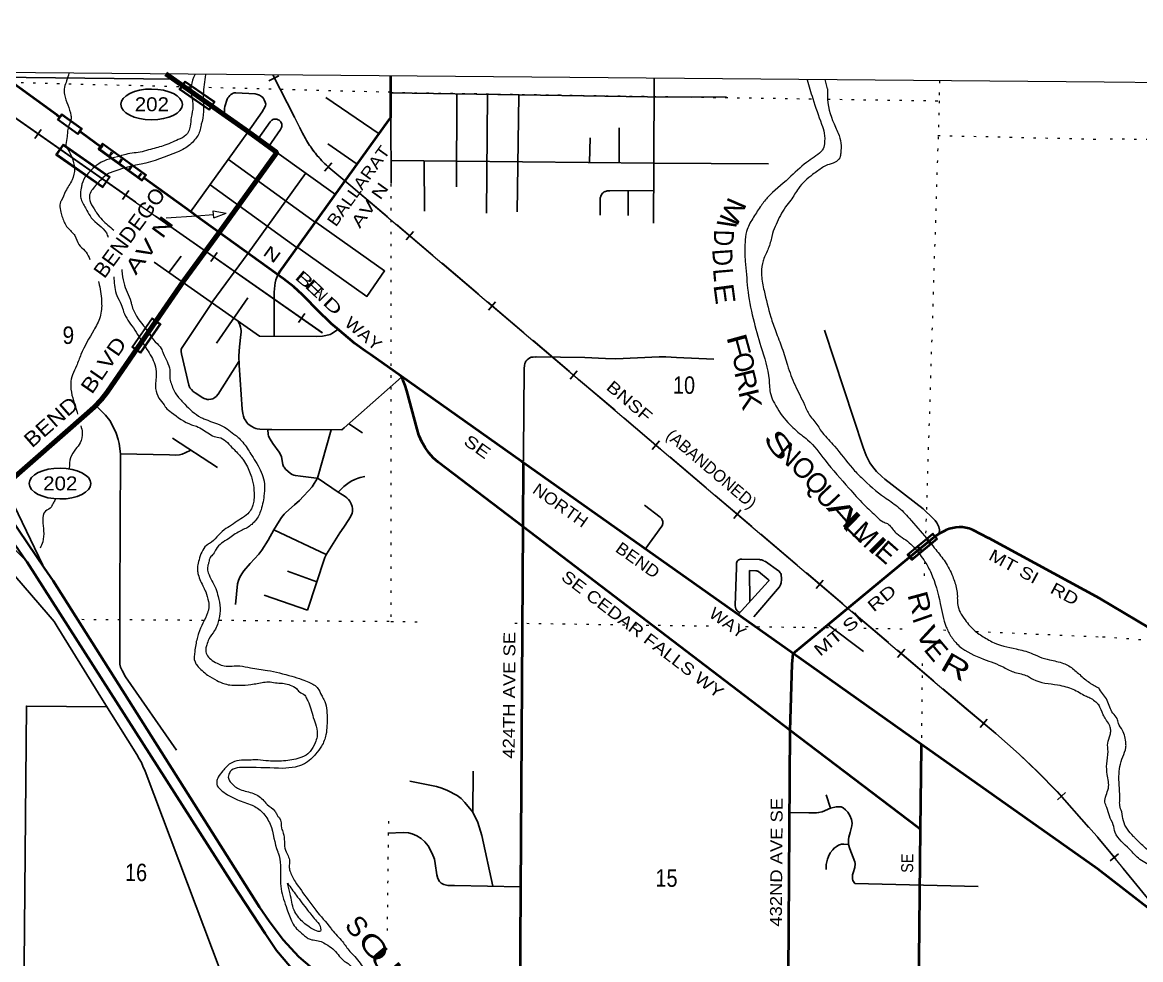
# Model space of a CAD drawing. Header units: feet. Extents: x -252966 to 4, y -183309 to 1368.
# Drawn here: x -197330 to -186104, y -8043 to 1368 of the extents above; entities that cross this region are included whole.
import ezdxf
from ezdxf.enums import TextEntityAlignment as Align

# ---------------------------------------------------------------- set-up
doc = ezdxf.new("R2010")
doc.units = ezdxf.units.FT
doc.header["$LTSCALE"] = 80
doc.linetypes.add('DOTTED', pattern=[1.5, 0.3, -1.2])
doc.linetypes.add('LONG_DASHED', pattern=[7.5, 6, -1.5])
for name, color, linetype, lineweight in [('17', 7, 'Continuous', 25), ('18', 7, 'Continuous', 35), ('19', 7, 'Continuous', 25), ('23', 7, 'Continuous', 70), ('26', 7, 'Continuous', 40), ('27', 7, 'Continuous', 13), ('29', 7, 'Continuous', 25), ('34', 7, 'Continuous', 13), ('39', 7, 'Continuous', 13), ('4', 7, 'Continuous', 13), ('41', 7, 'Continuous', 13), ('59', 7, 'Continuous', 13), ('61', 7, 'Continuous', 13), ('63', 7, 'Continuous', 25), ('7', 7, 'DOTTED', 13)]:
    doc.layers.add(name, color=color, linetype=linetype, lineweight=lineweight)

msp = doc.modelspace()

# ---------------------------------------------------------------- linework, layer by layer
at = {"layer": '17', "lineweight": 13}
for p, q in [((-195415.26, -525.74), (-195283.27, -547.79)), ((-195408.61, -594.69), (-195415.26, -525.74)), ((-195408.61, -594.69), (-195283.27, -547.79))]:
    msp.add_line(p, q, dxfattribs=at)
msp.add_lwpolyline([(-195413.13, -565.29), (-195581.76, -576.43), (-195888.1, -596.67)], dxfattribs=at)
at = {"layer": '17'}
for centre in [(-196033.2, 544.02), (-196952.66, -3262.67)]:
    msp.add_ellipse(centre, major_axis=(-309.24, 1), ratio=0.500121, dxfattribs=at)
at = {"layer": '18'}
for points in [[(-197110.7, -4109.77), (-197534.94, -3478.51), (-197676.91, -3289.31), (-198030.59, -2889.36), (-198273.41, -2641.06), (-198383.52, -2542.97)], [(-197295.23, -4034.37), (-197630.83, -3552.64), (-197783.38, -3358.21), (-198144.01, -2990.59), (-198518.22, -2683.87)], [(-189464.26, -8959.56), (-192099.81, -8897.34), (-192211.91, -8893.28), (-192613.06, -8865.25), (-192738.2, -8853.53), (-192820.61, -8847.27), (-193259.91, -8786.28), (-193555.48, -8715.7), (-193774.98, -8655.78), (-193978.7, -8581.84), (-194163.37, -8490.62), (-194337.48, -8380.59), (-194499.15, -8252.97), (-194646.59, -8109.15), (-194778.19, -7950.71), (-194892.5, -7779.38), (-195218.11, -7284.47), (-197283.04, -4051.88), (-197295.23, -4034.37)], [(-189427.58, -8849.42), (-192122.97, -8766.28), (-192206.42, -8762.69), (-192541.46, -8740.01), (-192803.55, -8714.57), (-192985.89, -8697.01), (-193341.84, -8634.12), (-193545.17, -8577.79), (-193673.14, -8536.83), (-193897.76, -8454.91), (-193984.17, -8414.06), (-194187.94, -8300.68), (-194378.74, -8166.61), (-194554.48, -8013.34), (-194713.24, -7842.54), (-194853.27, -7656.08), (-194949.02, -7516.02), (-197022.54, -4240.95), (-197110.7, -4109.77)]]:
    msp.add_lwpolyline(points, dxfattribs=at)
at = {"layer": '19'}
for points in [[(-197295.23, -4034.37), (-197315.9, -4013.69), (-197770.56, -3558.68), (-197792.36, -3536.86), (-197813.9, -3508.68), (-197942.56, -3340.36), (-198484.45, -2722.39), (-198518.22, -2683.87)], [(-197110.7, -4109.77), (-197124.4, -4081.35), (-197495.97, -3310.26), (-197510.59, -3285.48)]]:
    msp.add_lwpolyline(points, dxfattribs=at)
at = {"layer": '23'}
for points in [[(-195353.43, -741.53), (-195353.36, -741.44), (-194777.13, 60.38), (-195058.84, 269.24), (-195888.59, 851.64)], [(-197510.59, -3285.48), (-196669.45, -2549.24), (-196604.71, -2492.42), (-196538.75, -2421.82), (-196480.54, -2344.72), (-195985.87, -1628.33), (-195712.06, -1231.79), (-195353.43, -741.53)]]:
    msp.add_lwpolyline(points, dxfattribs=at)
at = {"layer": '26'}
for p, q in [((-192321.58, -3038.59), (-193527.34, -2185.18)), ((-192303.58, -3697.66), (-192299.65, -3054.1)), ((-192299.65, -3054.1), (-192299.64, -3052.02)), ((-189591.93, -4970.56), (-192299.65, -3054.1)), ((-189622.21, -5740.38), (-192303.58, -3697.66)), ((-186536.75, -7130.87), (-188305.02, -5881.4))]:
    msp.add_line(p, q, dxfattribs=at)
at = {"layer": '26', "lineweight": 13}
for p, q in [((-188191.7, -3761.46), (-188191.96, -3761.15)), ((-188191.7, -3761.46), (-188191.49, -3761.29)), ((-188402.58, -4032.07), (-188402.29, -4031.83)), ((-188402.03, -4032.15), (-188402.29, -4031.83))]:
    msp.add_line(p, q, dxfattribs=at)
at = {"layer": '26'}
for points in [[(-196956.44, 417.56), (-196981.46, 435.66), (-197570.56, 861.62)], [(-194766.23, -1166.12), (-194747.28, -1141.12), (-193649.81, 386.52), (-193631.15, 412.49), (-193631.18, 436.52), (-193631.57, 824.3)], [(-196549.29, 123.16), (-196728.07, 252.43), (-196753.85, 271.08)], [(-195353.43, -741.53), (-195581.76, -576.43), (-195639.92, -534.38), (-196107.7, -196.14)], [(-194766.23, -1166.12), (-194791.23, -1148.04), (-195353.43, -741.53)], [(-193527.34, -2185.18), (-193834.17, -1968.01), (-193864.76, -1946.36), (-193884.17, -1932.62), (-193992.88, -1855.68), (-194169.9, -1706.76), (-194227.21, -1659.02), (-194375.58, -1516.37), (-194487.95, -1399.43), (-194522.94, -1364.9), (-194605.83, -1286.93), (-194708.2, -1208.08), (-194741.23, -1184.2), (-194766.23, -1166.12)], [(-192303.58, -3697.66), (-193157.06, -3047.46), (-193205.74, -3002.99), (-193249.51, -2953.67), (-193287.88, -2900.05), (-193320.44, -2842.71), (-193346.83, -2782.28), (-193348.99, -2776.44), (-193366.27, -2716.56), (-193471.21, -2332.07), (-193485.99, -2278.8), (-193506.27, -2227.38), (-193510.37, -2219.17), (-193527.34, -2185.18)], [(-192299.65, -3054.1), (-192309.83, -3046.9), (-192320.56, -3039.3)], [(-192332.02, -8399.13), (-192332.29, -8398.51), (-192303.58, -3697.66)], [(-186514.35, -4415.13), (-187626.82, -3811.62), (-187631.31, -3809.32), (-187786.88, -3729.46), (-187793.14, -3726.73), (-187825.21, -3715.07), (-187858.32, -3706.82), (-187892.11, -3702.08), (-187926.21, -3700.9), (-187960.24, -3703.29), (-187993.84, -3709.22), (-188026.64, -3718.64), (-188058.27, -3731.43), (-188078.25, -3739.85), (-188123.5, -3763.06), (-188160.21, -3786.48), (-188426.3, -4005.31)], [(-189622.21, -5740.38), (-189602.53, -5074.51), (-189591.93, -4970.56), (-188426.3, -4005.31)], [(-185895.83, -4786.12), (-186514.35, -4415.13)], [(-188314.27, -6736.8), (-188305.33, -5910.01), (-188305.02, -5881.4), (-189591.93, -4970.56)], [(-192334.74, -8455.97), (-192293.73, -8468.79), (-192216.29, -8486.29), (-192137.44, -8495.6), (-191566.66, -8579.63), (-191464.66, -8597.09), (-191406.33, -8612.13), (-191283.69, -8642.02), (-191225.56, -8652.23), (-191197.42, -8654.96), (-189643.11, -8681.28), (-189622.21, -5740.38)], [(-188314.27, -6736.8), (-188345.27, -6713.18), (-189622.21, -5740.38)], [(-188336.68, -8808.29), (-188336.38, -8780.36), (-188335.36, -8685.88), (-188314.27, -6736.8)], [(-184976.03, -8243.41), (-185001.08, -8233.03), (-185043.9, -8211.48), (-185281.93, -8077.29), (-185601.8, -7857.28), (-186536.75, -7130.87)]]:
    msp.add_lwpolyline(points, dxfattribs=at)
at = {"layer": '29'}
for p, q in [((-199431.07, 834.39), (-195818.46, 798.72)), ((-190987.68, 805.12), (-190990.33, -48.14)), ((-193749.55, 248.34), (-194283.66, 614.4)), ((-192969.16, 643.08), (-192973.2, -284.22)), ((-192659.87, 639.61), (-192670.29, -547.74)), ((-192344.78, 632.66), (-192361.57, -534.44)), ((-195066.09, 267.1), (-194923.79, 468.28)), ((-194964.61, 197.91), (-194843.75, 369.41)), ((-193631.15, 411.52), (-193628.28, -250.03)), ((-195065.7, 266.81), (-195641.38, -534.52)), ((-194860.36, 119.14), (-194739.5, 290.64)), ((-191337.95, -44.09), (-191337.54, 308.87)), ((-193968.71, -54.95), (-194265.12, 148.72)), ((-191629.46, 206.94), (-191637.32, -39.42)), ((-194187.55, -360.77), (-194777.13, 60.38)), ((-195259.61, -8.41), (-194385.92, -640.15)), ((-193295.41, -29.02), (-193293.51, -526.89)), ((-190990.33, -48.14), (-190994.94, -646.59)), ((-194486.99, -148.94), (-195062.67, -950.27)), ((-195443.72, -263.04), (-194570.03, -894.78)), ((-190993.79, -321.58), (-191431.67, -322.71)), ((-191247.48, -322.74), (-191249.8, -571.8)), ((-195860.38, -1143.5), (-195737.09, -978.16)), ((-195062.67, -950.27), (-195426.58, -1445.28)), ((-196006.66, -1040.95), (-194950.54, -1782.37)), ((-194801.35, -1340.71), (-194801.8, -1783.37)), ((-195425.67, -1443.65), (-195725.41, -1894.97)), ((-195067.64, -1398.22), (-195382.58, -1852.76)), ((-194950.54, -1782.37), (-194373.16, -1787.66)), ((-188890.65, -2899.86), (-189276.46, -1723.48)), ((-195364.82, -2364.71), (-195155.93, -2038.18)), ((-192293.87, -2106.18), (-192299.05, -2955.01)), ((-193524.47, -2194.73), (-194098.78, -2702.57)), ((-194052.43, -2661.94), (-193916.68, -2751.87)), ((-194229.53, -2724.87), (-194367.57, -3209.45)), ((-195822.66, -2807.92), (-195370.54, -3101.35)), ((-192299.05, -2955.01), (-192299.56, -3039.05)), ((-191076.62, -3919.73), (-190911.14, -3690.84)), ((-194805.56, -3728.46), (-194862.82, -3832.33)), ((-194805.56, -3728.46), (-194279.73, -3975.72)), ((-189928.96, -4026.34), (-190107.17, -4020.7)), ((-194669.21, -4140.6), (-194375.29, -4249.42)), ((-190162.62, -4105.77), (-190173.12, -4486.98)), ((-189842.01, -4225.95), (-189939.18, -4146.53)), ((-189738.66, -4137.71), (-189871.69, -4046.27)), ((-190146.12, -4578.32), (-189842.12, -4245.54)), ((-189987.31, -4599.21), (-189728.33, -4299.86)), ((-194902.19, -4384.39), (-194467.59, -4532.49)), ((-196981.65, -4697.01), (-196524.63, -5432.55)), ((-189238.53, -4682.89), (-188886.54, -4948.5)), ((-196293.58, -5201.57), (-195781.58, -5937.83)), ((-196524.63, -5432.55), (-196181, -5982.5)), ((-196099.09, -6149.34), (-195335.19, -8174.28)), ((-192809.44, -6561.86), (-192803.46, -6149.9)), ((-189218.95, -6523.07), (-189260.68, -6389.44)), ((-189628.85, -6564.3), (-189435.6, -6569.49)), ((-192716.39, -6797.2), (-192606.45, -7304.71)), ((-188974.18, -7277.06), (-187733.72, -7307.2)), ((-192990.93, -7299.57), (-192328.43, -7312.81))]:
    msp.add_line(p, q, dxfattribs=at)
for points in [[(-194923.79, 468.28), (-194892.9, 521.64), (-194888.39, 534.33), (-194887.22, 546.57), (-194891.74, 567.1), (-194901.79, 591.44), (-194908.19, 602.51), (-194917.37, 613.72), (-194929.74, 624.66), (-194951.15, 638.2), (-194968.19, 644.47), (-194991.92, 649.85), (-195188.8, 660.34), (-195202.35, 659.04), (-195212.83, 656.13), (-195225.65, 650.3), (-195237.73, 642.86), (-195248.95, 632.82), (-195258.27, 621.74), (-195266.42, 610.09), (-195272.67, 597.4), (-195297.14, 522.81), (-195300.79, 504.02), (-195301.8, 473.86), (-195299.47, 438.89)], [(-193631.25, 661.7), (-191054.34, 618.76), (-190261.41, 618.17)], [(-194843.75, 369.41), (-194833.34, 380.18), (-194827.51, 384.84), (-194820.82, 389.5), (-194814.85, 392.27), (-194805.24, 395.47), (-194791.26, 396.64), (-194782.08, 395.91), (-194774.51, 394.45), (-194763.88, 390.81), (-194752.81, 384.4), (-194740, 373.33), (-194734.9, 366.77), (-194728.35, 355.84), (-194724.86, 345.94), (-194724.86, 334.87), (-194726.6, 323.21), (-194728.93, 313.3), (-194739.5, 290.64)], [(-193628.3, -19.9), (-190990.32, -46.12), (-189838.76, -52.64)], [(-191528.3, -394.51), (-191524.77, -380.77), (-191521.57, -372.61), (-191516.77, -362.86), (-191512.25, -355.71), (-191504.97, -347.55), (-191496.81, -340.56), (-191488.81, -334.89), (-191481.08, -331.24), (-191474.97, -328.91), (-191466.23, -326.28), (-191458.52, -324.4), (-191446.72, -323.08), (-191431.67, -322.71)], [(-191528.3, -394.51), (-191529.84, -409.86), (-191531.29, -568.32)], [(-194385.1, -639.06), (-193694.19, -1128.42), (-193871.72, -1382.9), (-194565.46, -894.14)], [(-194801.35, -1340.71), (-194796.34, -1272.87), (-194791.68, -1248.39), (-194784.69, -1218.08), (-194766.23, -1166.12)], [(-195155.65, -1979.33), (-195151.06, -1890.05), (-195135.92, -1767.67), (-195134.75, -1742.03), (-195135.04, -1726), (-195137.37, -1709.1), (-195141.44, -1691.61), (-195148.73, -1668.59), (-195168.26, -1629.52)], [(-194373.16, -1787.66), (-194317.53, -1783.39), (-194284.91, -1777.57), (-194241.81, -1764.74), (-194218.51, -1751.92), (-194162.59, -1714.62)], [(-195725.41, -1894.97), (-195734.71, -1912.8), (-195736.75, -1922.99), (-195735.88, -1936.11), (-195733.25, -1959.13), (-195658.69, -2273.84), (-195647.63, -2300.07), (-195633.06, -2319.3), (-195615.59, -2337.37), (-195595.78, -2353.1), (-195519.48, -2401.47), (-195503.75, -2409.05), (-195495.6, -2413.13), (-195482.07, -2416.6), (-195474.04, -2417.79), (-195458.19, -2418.93), (-195437.35, -2416.63), (-195418.7, -2411.38), (-195407.64, -2406.14), (-195396.57, -2397.39), (-195385.5, -2388.07), (-195364.82, -2364.71)], [(-195155.65, -1979.33), (-195155.45, -2073.83), (-195123.66, -2514.17)], [(-192293.87, -2106.18), (-192290.27, -2075.91), (-192285.31, -2055.8), (-192280.95, -2045.02), (-192274.54, -2035.11), (-192262.01, -2020.83), (-192245.41, -2005.97), (-192229.68, -1998.39), (-192221.23, -1995.18), (-192202.89, -1992.57), (-192172.09, -1991.35)], [(-191477.78, -2007.76), (-191682.91, -1997.85), (-192172.09, -1991.35), (-192181.11, -1992.36)], [(-191477.78, -2007.76), (-191372.22, -2010.06), (-190936.5, -1991.41), (-190871.25, -1991.41), (-190764.07, -1996.07), (-190388.93, -2014.72)], [(-196344.98, -2962.61), (-196357.68, -2861.83), (-196367.58, -2819.29), (-196387.97, -2756.93), (-196421.17, -2686.41), (-196453.21, -2629.87), (-196495.73, -2574.51), (-196592.78, -2479.66)], [(-195123.66, -2514.17), (-195117.83, -2560.26), (-195110.55, -2586.79), (-195102.1, -2608.64), (-195094.53, -2622.62), (-195075.6, -2649.73), (-195065.99, -2661.67), (-195053.75, -2672.16), (-195026.67, -2690.53), (-195003.07, -2703.63), (-194986.18, -2709.46), (-194973.08, -2712.68), (-194945.99, -2715.87), (-194868.18, -2721.09), (-194826.62, -2721.44)], [(-194538.17, -3188.48), (-194588.61, -3182.42), (-194604.63, -3178.62), (-194621.52, -3172.22), (-194639.58, -3161.14), (-194687.35, -3116.84), (-194701.91, -3098.78), (-194707.44, -3089.75), (-194714.14, -3070.22), (-194730.45, -2993.29), (-194738.32, -2970.85), (-194751.42, -2948.99), (-194814.33, -2861.57), (-194843.46, -2817.28), (-194854.82, -2793.68), (-194858.9, -2783.19), (-194862.1, -2769.49), (-194866.94, -2721.1)], [(-194098.78, -2702.57), (-194121.56, -2722.71), (-194826.62, -2721.44)], [(-188890.65, -2899.86), (-188858.65, -2979.28), (-188821.95, -3053.31), (-188796.9, -3091.18), (-188754.38, -3141.9), (-188703.11, -3193.18), (-188671.08, -3219.4), (-188288.36, -3517.23), (-188185.84, -3612.81), (-188166.62, -3633.21), (-188151.47, -3655.36), (-188136.33, -3682.17), (-188129.91, -3696.74), (-188123.51, -3726.46), (-188125.25, -3762.02)], [(-196344.98, -2962.61), (-196350.84, -4422.08), (-196353.23, -5016.11)], [(-196344.98, -2962.61), (-195852.36, -2975.24), (-195796.55, -2976.38)], [(-195796.55, -2976.38), (-195751.29, -2973.16), (-195725.66, -2966.16), (-195695.36, -2955.67), (-195640.36, -2926.23)], [(-194805.56, -3728.46), (-194751.12, -3639.34), (-194727.24, -3602.63), (-194700.45, -3568.82), (-194685.88, -3553.09), (-194597.34, -3476.15), (-194547.83, -3431.28), (-194508.8, -3389.9), (-194458.12, -3334.53), (-194422.59, -3294.32), (-194399.87, -3262.26), (-194367.57, -3209.45)], [(-194538.17, -3188.48), (-194377.15, -3206.9), (-194367.57, -3209.45), (-194360.26, -3213.31), (-194160.87, -3347.99)], [(-194160.87, -3347.99), (-194102.21, -3291.99), (-194063.76, -3261.68), (-194028.81, -3239.53), (-193993.86, -3222.05), (-193960.07, -3209.23), (-193940.27, -3203.4), (-193893.67, -3192.91)], [(-194102.56, -3699.53), (-194051.53, -3624.77), (-194031.72, -3589.8), (-194020.94, -3560.36), (-194016.86, -3542.88), (-194015.41, -3524.53), (-194016.86, -3512.57), (-194020.07, -3494.22), (-194028.23, -3467.41), (-194043.37, -3440.6), (-194057.06, -3423.98), (-194073.37, -3407.08), (-194090.84, -3392.51), (-194115.31, -3376.77), (-194160.87, -3347.99)], [(-190923.39, -3604.84), (-190927.57, -3601.26), (-191083.58, -3478.74)], [(-194102.56, -3699.53), (-194144.69, -3758.58), (-194275.97, -3970.44), (-194292.32, -4003.61), (-194467.59, -4532.49)], [(-190923.39, -3604.84), (-190919.17, -3609.15), (-190915.23, -3614.83), (-190908.83, -3627.07), (-190902.42, -3645.14), (-190900.82, -3654.9), (-190900.82, -3662.77), (-190903.08, -3673.29), (-190905.48, -3680.55), (-190911.14, -3690.84)], [(-194862.82, -3832.33), (-194926.16, -3932.78), (-194957.61, -3971.24), (-195044.99, -4064.49), (-195106.74, -4137.93), (-195127.71, -4169.4), (-195146.35, -4203.2), (-195160.33, -4234.68), (-195170.81, -4269.64), (-195189.45, -4475.96)], [(-190162.62, -4105.77), (-190160.12, -4062.58), (-190157.21, -4052.09), (-190153.13, -4042.76), (-190146.72, -4035.19), (-190139.15, -4028.78), (-190130.99, -4024.11), (-190121.67, -4021.2), (-190107.17, -4020.7)], [(-189928.96, -4026.34), (-189919.38, -4027.47), (-189911.81, -4028.93), (-189901.91, -4031.84), (-189896.52, -4033.73), (-189889.67, -4036.8), (-189882.1, -4040.59), (-189871.69, -4046.27)], [(-197519.98, -4056.17), (-197489.73, -4091.45), (-197069.95, -4578.72), (-197052.76, -4599.92)], [(-189965.77, -4138.54), (-190030.6, -4137.17), (-190028.68, -4448.12)], [(-189965.77, -4138.54), (-189955.85, -4139.45), (-189950.68, -4140.68), (-189945.95, -4142.36), (-189944.2, -4143.24), (-189939.18, -4146.53)], [(-189738.66, -4137.71), (-189733.25, -4142.7), (-189728.44, -4148.38), (-189721.3, -4157.85), (-189717.37, -4166.45), (-189714.31, -4174.47), (-189712.42, -4183.64), (-189709.65, -4212.64), (-189709.36, -4232.75), (-189711.25, -4251.55), (-189712.85, -4260.73), (-189718.83, -4278.95), (-189728.33, -4299.86)], [(-189842.01, -4225.95), (-189841.17, -4227.07), (-189840.13, -4228.57), (-189839.11, -4230.46), (-189837.87, -4233.62), (-189837.65, -4236.87), (-189838.04, -4239.02), (-189839.06, -4241.21), (-189839.93, -4242.66), (-189842.12, -4245.54)], [(-190129.24, -4558.59), (-190146.42, -4547.22), (-190153.71, -4541.1), (-190161.57, -4532.07), (-190166.53, -4520.12), (-190171.47, -4505.84), (-190173.12, -4486.98)], [(-197052.76, -4599.92), (-197012.11, -4648.71), (-197001.04, -4664.45), (-196981.65, -4697.01)], [(-196293.58, -5201.57), (-196328.26, -5140.94), (-196344.57, -5105.97), (-196350.39, -5076.83), (-196353.23, -5016.11)], [(-196485.43, -5503.13), (-197290.32, -5497.61), (-197316.66, -8462.09)], [(-196181, -5982.5), (-196156.53, -6026.47), (-196135.56, -6064.94), (-196120.41, -6098.75), (-196099.09, -6149.34)], [(-192809.44, -6561.86), (-192886.9, -6463.69), (-192924.77, -6423.48), (-192963.8, -6396.08), (-193061.1, -6343.04), (-193120.53, -6319.72), (-193171.21, -6305.14), (-193439.21, -6249.18)], [(-189218.95, -6523.07), (-189159.11, -6509.51), (-189132.31, -6507.18), (-189111.33, -6509.51), (-189091.53, -6517.67), (-189068.22, -6537.49), (-189042.59, -6563.14), (-189022.78, -6595.78), (-189007.63, -6636.58), (-189001.81, -6673.89), (-189002.97, -6698.37), (-189019.28, -6764.82), (-189034.43, -6811.45), (-189033.85, -6812.03), (-189037.35, -6836.52), (-189036.09, -6884.97)], [(-192716.39, -6797.2), (-192758.72, -6666.55), (-192809.44, -6561.86)], [(-189435.6, -6569.49), (-189359.52, -6567.8), (-189336.8, -6566.06), (-189301.26, -6557.31), (-189218.95, -6523.07)], [(-192990.93, -7299.57), (-193059.35, -7297.26), (-193099.56, -7287.35), (-193124.6, -7276.27), (-193141.5, -7257.04), (-193159.56, -7227.31), (-193169.47, -7191.75), (-193185.19, -7075.75), (-193192.77, -7035.53), (-193217.82, -6976.66), (-193258.03, -6900.3), (-193291.23, -6858.91), (-193327.94, -6825.68), (-193369.3, -6799.45), (-193416.5, -6779.05), (-193455.53, -6770.3), (-193505.05, -6765.06), (-193661.19, -6772.06)], [(-189036.09, -6884.97), (-189083.96, -6881.98), (-189106.09, -6884.31), (-189137.56, -6894.81), (-189162.02, -6908.8), (-189181.83, -6922.78), (-189195.81, -6939.11), (-189220.28, -6971.75), (-189237.76, -7005.56), (-189249.41, -7033.54), (-189255.24, -7061.52), (-189259.9, -7086), (-189262.23, -7138.46)], [(-188974.18, -7277.06), (-188987.83, -7259.12), (-188992.2, -7248.35), (-188995.98, -7232.31), (-188997.15, -7203.16), (-188996.28, -7190.06), (-188991.32, -7171.68), (-188973.55, -7117.78), (-188972.68, -7108.73), (-188970.64, -7090.38), (-188971.22, -7076.97), (-188975.01, -7062.1), (-189023.95, -6929.2), (-189036.09, -6884.97)]]:
    msp.add_lwpolyline(points, dxfattribs=at)
at = {"layer": '29', "linetype": 'DOTTED', "lineweight": 100}
msp.add_arc((-196225.3, 5717.41), 12462.74, 308.74157, 310.28046, dxfattribs=at)
at = {"layer": '34'}
for p, q in [((-198064.56, 871.83), (-194318.95, -1748.97)), ((-196993.16, 37.79), (-196918.7, 144.38)), ((-196918.7, 144.38), (-196448.42, -184.13)), ((-196993.16, 37.79), (-196522.86, -290.69)), ((-196522.86, -290.69), (-196448.42, -184.13))]:
    msp.add_line(p, q, dxfattribs=at)
at = {"layer": '34', "lineweight": 25}
for p, q in [((-198063.93, 872.73), (-196190.5, -438.11)), ((-197206.19, 202.75), (-197142.77, 293.37)), ((-196326.18, -409.81), (-196262.77, -319.18)), ((-195992.92, -576.35), (-194318.32, -1748.07)), ((-195438.03, -1034.43), (-195374.62, -943.8)), ((-194558.03, -1646.99), (-194494.61, -1556.36))]:
    msp.add_line(p, q, dxfattribs=at)
at = {"layer": '34'}
for points in [[(-194817.44, 841.97), (-194518.88, 254.43), (-194507.29, 232.24)], [(-194253.08, -90.35), (-194032.55, -274.33), (-187856.14, -5523.6), (-187558.47, -5772.35), (-187322.83, -5980.2), (-187137.26, -6159.35), (-186941.78, -6356.75), (-186544.32, -6803.44)], [(-184741.26, -8896.13), (-185592.81, -7962.46), (-186540.18, -6807.23)]]:
    msp.add_lwpolyline(points, dxfattribs=at)
msp.add_lwpolyline([(-196982.02, 39.76), (-196916.72, 133.24), (-196459.55, -186.1), (-196524.83, -279.55)], close=True, dxfattribs=at)
msp.add_arc((-193504.41, 761.09), 1133.78, 207.80372, 228.67451, dxfattribs=at)
at = {"layer": '39'}
msp.add_line((-189247.67, 701.37), (-189270.96, 792.72), dxfattribs=at)
for points in [[(-196863.84, 857.27), (-196885.67, 782.28), (-196908.43, 715.95), (-196907.09, 643.34), (-196842.61, 433.02), (-196843.02, 388.66), (-196844.86, 382.54)], [(-195600.24, 840.95), (-195635.88, 730.5), (-195630.74, 633.65), (-195617.68, 522.62), (-195634.8, 413.89), (-195645.67, 327.27), (-195662.28, 272.98), (-195723.27, 209.01), (-195745.51, 199.13), (-195899.13, 133.99), (-196042.45, 92.96), (-196127.23, 69.53), (-196290.56, 42.8), (-196347.79, 25.47)], [(-195492.67, 843.47), (-195513.88, 642.67), (-195526.46, 372.56), (-195536.86, 336.36), (-195549.5, 275.98), (-195610.84, 175.71), (-195718.32, 92), (-195774.93, 66.31), (-196136.45, -55.41), (-196215.36, -71.12)], [(-189451.43, 790.46), (-189395.78, 602.71), (-189307.57, 345.8), (-189280.22, 254.8), (-189279.2, 147.92), (-189299.92, 85.59), (-189312.13, 71.59), (-189458.1, -37.98), (-189636.76, -197.67), (-189851.99, -393.32), (-189923.31, -485.43), (-189998.89, -601.7), (-190060.48, -730.19), (-190075.62, -842.98), (-190075.16, -1010.36), (-190073.32, -1028.52), (-190049.68, -1300.98), (-189994.12, -1605.99), (-189916.2, -1887), (-189834.74, -2220.48), (-189817.99, -2367.84), (-189780.57, -2456.92), (-189645.45, -2649.73), (-189509.7, -2773.98), (-189447.74, -2822.95), (-189272.48, -3028.23), (-189033.49, -3308.7), (-188882, -3473.43), (-188750.3, -3599.67), (-188690.34, -3646.6), (-188646.21, -3665.15), (-188570.48, -3748.52), (-188552.52, -3764.82), (-188410.56, -3870.98), (-188372.94, -3912.65)], [(-189247.67, 701.37), (-189246.86, 595.3), (-189166.93, 314.26), (-189139.29, 255.53), (-189114.03, 156.49), (-189114.97, 55.67), (-189125.47, 9.38), (-189172.2, -36.57), (-189248.96, -64.1), (-189346.15, -123.7), (-189396.82, -159.54), (-189539.05, -299.39), (-189616.66, -417.66), (-189669.64, -485.74), (-189763.87, -660.31), (-189798.94, -750.74), (-189803.11, -766.83), (-189836.45, -887.52), (-189885.83, -1002.01), (-189900.41, -1054.31), (-189909.57, -1173.2), (-189884.8, -1324.67), (-189816.82, -1591.48), (-189767.82, -1735.1), (-189704.93, -1901.04), (-189650.18, -2074.96), (-189573.52, -2275.31), (-189478.71, -2471.78), (-189427.32, -2575.1), (-189343.76, -2682.74), (-189312.04, -2735.46), (-189298.11, -2753.74), (-189178.54, -2885.91), (-188997.41, -3109.39), (-188907.68, -3202.98), (-188675.97, -3400.71), (-188545.96, -3492.65), (-188428.27, -3610.69), (-188253.35, -3812.16)], [(-196844.86, 382.54), (-196876.26, 278.06), (-196880.79, 223.65), (-196893.62, 143.11), (-196892.73, 125.06)], [(-196892.77, 125.5), (-196807.29, -99.67), (-196830.49, -212.39), (-196895.97, -326.73), (-196941.18, -425.13), (-196947.32, -435.15), (-196953.64, -465.34), (-196944.24, -538.03), (-196928.63, -590.6), (-196877.22, -691.9), (-196803.48, -773.24), (-196762.03, -862.35), (-196702.22, -925.41), (-196660.56, -992.34), (-196652.36, -1011.94)], [(-196347.79, 25.47), (-196563.23, -51.49), (-196600.61, -78.19)], [(-196600.61, -78.19), (-196732.25, -257.65), (-196738.65, -295.91), (-196747.4, -370.44), (-196735.78, -420.96), (-196682.35, -520.26), (-196638.73, -593.26), (-196487.14, -745.89), (-196469.39, -790.15)], [(-196215.36, -71.12), (-196449.33, -143.28), (-196483.16, -158.4)], [(-196483.16, -158.4), (-196626.03, -309.04), (-196654.72, -363.22), (-196647.38, -439.92), (-196595.84, -527.1), (-196585.92, -543.33), (-196528.2, -614.44), (-196413.62, -716.95)], [(-196333.31, -1112.78), (-196331.64, -1128.44), (-196312.6, -1245.58), (-196241.89, -1435.78), (-196232.16, -1472.17), (-196113.28, -1678.95), (-196098.84, -1695.15)], [(-196567.08, -1233.96), (-196564.24, -1243.27), (-196535.75, -1427.04), (-196534.35, -1493.6), (-196545.15, -1572.15), (-196604.81, -1708.73), (-196612.99, -1722.77), (-196742.1, -1967.6), (-196787.44, -2080.12), (-196827.14, -2171.01), (-196844.57, -2258.16), (-196799.28, -2487.35), (-196775.93, -2566.74)], [(-196412.2, -1187.45), (-196410.89, -1206.36), (-196382.26, -1376.02), (-196336.78, -1465.16), (-196313.3, -1537.97), (-196216.16, -1700.19), (-196159.88, -1787.03)], [(-196159.88, -1787.03), (-196079.87, -1915.34), (-196000.98, -2066.41), (-195987.03, -2160.54), (-195992.3, -2309.23), (-195958.95, -2404.31), (-195907.25, -2473.35), (-195891.37, -2497.69), (-195833.46, -2548.64), (-195633.27, -2671.47), (-195583.09, -2688.06), (-195452.93, -2763.86), (-195388.79, -2794.7), (-195358.63, -2799.01), (-195226.68, -2899.03), (-195138.94, -2990.58), (-195109.1, -3029.17), (-195041.89, -3162.88), (-195022.34, -3225.57), (-195005.21, -3332.61), (-195006.09, -3427.38), (-195016.65, -3479.71), (-195031.08, -3515.88), (-195067.78, -3565.95), (-195211.65, -3665.46), (-195231.93, -3681.41), (-195304.84, -3727.12), (-195453.09, -3864.91), (-195467.26, -3872.84), (-195551.07, -4009.2), (-195569.84, -4079.61), (-195572.33, -4130), (-195564.7, -4176.45), (-195511.53, -4303.98), (-195489.82, -4350.56), (-195462.53, -4447.6), (-195459.14, -4516.2), (-195467.49, -4548.39), (-195471.63, -4560.45), (-195562.14, -4767.32), (-195576.7, -4817.61), (-195600.06, -4948.47), (-195597.01, -5053.36), (-195575.19, -5087.84), (-195471.4, -5185.58), (-195379.28, -5238.86), (-195299.08, -5273.88), (-195154.24, -5287.3), (-195035.39, -5280.33), (-194908.34, -5257.29), (-194843.88, -5253.85), (-194771.5, -5264.6), (-194703.09, -5269.26), (-194640.83, -5285.96), (-194578.74, -5320.81), (-194548.87, -5355.37), (-194494.81, -5388.13), (-194484.9, -5404.35), (-194465.12, -5442.85), (-194410.33, -5612.74)], [(-196027.26, -1788.61), (-196098.84, -1695.15), (-195996.04, -1839.46), (-195936.21, -1906.43), (-195916.53, -1955.01), (-195851.08, -2122.19), (-195850.31, -2195.58), (-195815.14, -2310.85), (-195769.57, -2389.91), (-195737.68, -2424.49), (-195699.8, -2465.17), (-195537.95, -2597.73), (-195497.86, -2616.24), (-195275.28, -2713.06), (-195207.32, -2766.12), (-195189.32, -2778.38), (-195155.35, -2806.92), (-195063.82, -2922.71), (-195027.26, -2981.33)], [(-196743.52, -2684.11), (-196729.26, -2752.16), (-196748.32, -2852.82), (-196795.22, -2916.92), (-196846.35, -3003.16), (-196859.24, -3106.98)], [(-195027.26, -2981.33), (-194976.53, -3062.65), (-194903.68, -3238.76), (-194902.84, -3365.81), (-194934.54, -3526.84), (-194989.89, -3633.21), (-195020.38, -3665.2), (-195050.82, -3691.14), (-195149.96, -3742.66), (-195261.37, -3816.25), (-195385.15, -3919.98), (-195413.8, -3970.13), (-195444.32, -4004.13), (-195458.86, -4052.39), (-195467.19, -4082.56), (-195471.42, -4104.71), (-195463.88, -4159.22), (-195388.82, -4315.19), (-195365.41, -4396.06), (-195344.35, -4513.22), (-195357.46, -4624.01), (-195372.06, -4678.32), (-195400.81, -4738.56), (-195457.98, -4824.74), (-195478.66, -4883.03), (-195489.1, -4923.27), (-195479.56, -4979.82), (-195439.72, -5026.57), (-195375.68, -5067.48), (-195361.64, -5073.66), (-195303.43, -5092.35), (-195146.4, -5093.79), (-195039.88, -5112.91), (-194871, -5138.66), (-194625.92, -5197.37), (-194523.53, -5228.56), (-194453.33, -5257.43), (-194363.3, -5318.75), (-194327.7, -5387.64), (-194303.94, -5430.21), (-194271.38, -5609.98), (-194272.13, -5690.64), (-194283.08, -5785.31), (-194326.4, -5897.84), (-194386.57, -5978.63)], [(-197000.51, -3423.53), (-197019.71, -3459.33), (-197027.88, -3471.36), (-197038.17, -3495.46), (-197098.99, -3541.28), (-197126.02, -3633.8), (-197116.93, -3738.74), (-197126, -3847.55), (-197150.98, -3911.05)], [(-188253.35, -3812.16), (-188189.48, -3889.11), (-188161.41, -3925.7), (-188065.92, -4049.58), (-188026.3, -4118.51), (-187990.77, -4195.47), (-187951.69, -4322.87), (-187944.29, -4393.51), (-187944.46, -4411.66), (-187917.59, -4553.07), (-187865.98, -4632.19), (-187766.35, -4744.01), (-187656.3, -4817.62), (-187598.22, -4850.41), (-187353.27, -4923.24), (-187202.66, -4964.95), (-187120.46, -5002), (-187018.05, -5031.17), (-186879.48, -5068.74), (-186825.35, -5093.44), (-186729.42, -5168.93), (-186715.44, -5181.16), (-186617.52, -5260.7), (-186521.62, -5318.22)], [(-188372.94, -3912.65), (-188269.25, -4047.72), (-188207.89, -4161.21), (-188116.11, -4466.55), (-188055.89, -4703.04), (-188003.78, -4802.41), (-187969.73, -4847.81), (-187924.78, -4893.8), (-187680.38, -5025.1), (-187477.8, -5107.62), (-187365.53, -5159.06), (-187241.04, -5194.49), (-187198.98, -5219.07), (-187184.97, -5227.27), (-186937.86, -5283.98), (-186855.49, -5302.88), (-186717.1, -5360.61), (-186661.03, -5393.39), (-186612.91, -5414), (-186521.8, -5485.92)], [(-180413.04, -7201), (-180535.61, -7173.01), (-180650.17, -7118.87), (-180800.96, -7014.49), (-180825.08, -7000.44), (-180903.52, -6926.13), (-181036.3, -6763.39), (-181076.57, -6687.02), (-181104.78, -6608.61), (-181151.05, -6558.4), (-181167.17, -6516.18), (-181179.38, -6389.48), (-181177.61, -6190.35), (-181183.71, -6128.01), (-181185.77, -6091.81), (-181218.08, -5951.06), (-181260.38, -5854.57), (-181348.9, -5744.07), (-181437.4, -5655.69), (-181549.98, -5579.42), (-181704.72, -5533.37), (-181857.39, -5529.56), (-182074.31, -5551.99), (-182359.53, -5580.54), (-182600.51, -5645.24), (-182676.81, -5673.51), (-182755.12, -5701.77), (-182837.42, -5744.13), (-182875.06, -5779.33), (-182901.63, -5804.56), (-182913.65, -5830.72), (-182983.85, -5919.32), (-183001.91, -5937.45), (-183027.98, -5975.7), (-183084.84, -6051.07), (-183170.5, -6158.15), (-183386.99, -6436.8), (-183471.25, -6527.43), (-183607.7, -6650.31), (-183711.99, -6789.24), (-183786.22, -6869.79), (-183818.29, -6928.17), (-183940.62, -7095.28), (-183964.67, -7141.57), (-183980.71, -7167.74), (-184052.91, -7258.36), (-184101.03, -7334.85), (-184155.21, -7381.19), (-184221.4, -7465.76), (-184283.57, -7546.3), (-184341.77, -7598.68), (-184391.91, -7661.1), (-184464.16, -7713.49), (-184570.55, -7778), (-184638.79, -7830.39), (-184743.18, -7884.85), (-184897.81, -7921.27), (-184974.13, -7929.42), (-185098.32, -7896.5), (-185175.06, -7864.38), (-185266.07, -7809.06), (-185353.51, -7726.97), (-185390.99, -7684.14), (-185545.15, -7503.8), (-185611.56, -7411.37), (-185655.81, -7363.16), (-185698.09, -7284.78), (-185794.66, -7164.23), (-185867.07, -7087.9), (-185973.66, -6983.46), (-186054.09, -6923.23), (-186164.7, -6816.78), (-186176.77, -6804.73), (-186277.4, -6647.98), (-186294.12, -6559.78), (-186313.63, -6494.36), (-186313.63, -6441.57), (-186322.13, -6203.54), (-186284.21, -6006.37), (-186252.18, -5913.8), (-186252.23, -5871.56), (-186286.54, -5740.87), (-186326.8, -5670.53), (-186341.2, -5622.53), (-186382.41, -5569.39), (-186439.88, -5440.35), (-186516.02, -5328.13), (-186521.83, -5317.84)], [(-179643.57, -7276.37), (-179814.25, -7334.93), (-179876.5, -7349.1), (-180117.57, -7345.41), (-180195.9, -7351.55), (-180292.33, -7343.64), (-180384.78, -7311.59), (-180507.35, -7283.6), (-180615.88, -7235.48), (-180865.11, -7125.2), (-181025.94, -7020.83), (-181140.58, -6910.37), (-181174.84, -6817.89), (-181227.17, -6729.47), (-181239.26, -6701.32), (-181265.46, -6630.96), (-181295.81, -6454.01), (-181342.22, -6283.1), (-181362.33, -6267.04), (-181372.47, -6184.59), (-181386.72, -6033.76), (-181445.16, -5878.97), (-181479.35, -5844.82), (-181541.65, -5820.77), (-181626.1, -5756.52), (-181676.35, -5730.45), (-181774.81, -5712.48), (-181983.72, -5710.76), (-182156.45, -5735.14), (-182192.6, -5741.22), (-182295.03, -5755.44), (-182427.54, -5813.96), (-182676.47, -5953.08), (-182802.92, -6033.71), (-182907.26, -6134.43), (-182999.53, -6241.16), (-183056.28, -6315.2), (-183106.25, -6386.59), (-183156.22, -6450.84), (-183220.17, -6515.01), (-183274.38, -6537.21), (-183358.68, -6595.66), (-183384.77, -6611.78), (-183434.63, -6672.14), (-183641.47, -6958.09), (-183741.73, -7107.07), (-183966.38, -7388.97), (-184016.49, -7473.52), (-184140.84, -7636.61), (-184259.21, -7759.47), (-184319.42, -7801.79), (-184323.42, -7813.87), (-184407.68, -7904.49), (-184479.94, -7954.88), (-184598.38, -8019.41), (-184758.97, -8112.15), (-184833.25, -8150.47), (-184903.81, -8144.56), (-185010.88, -8107.08), (-185085.83, -8076.74), (-185228.98, -8006.73), (-185316.04, -7935.76), (-185396.34, -7887.58), (-185464.16, -7832.26), (-185567.66, -7751.96), (-185665.49, -7656.83), (-185717.79, -7598.58), (-185754.05, -7520.18), (-185788.26, -7469.95), (-185818.49, -7387.52), (-185864.82, -7287.02), (-185959.4, -7144.35), (-185973.48, -7136.32), (-185983.53, -7126.28), (-186112.2, -7035.94), (-186216.79, -6933.51), (-186359.62, -6764.76), (-186379.8, -6688.35), (-186418.07, -6599.91), (-186444.47, -6513.87), (-186462.44, -6461.18), (-186428.46, -6322.35), (-186438.67, -6183.58), (-186444.83, -6076.99), (-186430.92, -5952.27), (-186435.03, -5869.81), (-186409.02, -5785.29), (-186405.06, -5739.03), (-186413.15, -5696.8), (-186445.36, -5642.54), (-186453.41, -5630.48), (-186478.92, -5583.49), (-186523.03, -5483.87)], [(-194410.33, -5612.74), (-194380.92, -5697.7), (-194371.84, -5804.67), (-194390.52, -5864.99), (-194441.68, -5953.25), (-194494.43, -5997.13), (-194524.76, -6010.97), (-194686.15, -6045.79), (-194859.32, -6048.23), (-194965.92, -6037.17), (-195034.38, -6038.56), (-195058.54, -6038.34), (-195242.08, -6072.96), (-195317.26, -6146.88), (-195364.16, -6210.98), (-195378.68, -6257.23), (-195378.89, -6279.41), (-195339.17, -6338.25), (-195275.16, -6383.2), (-195170.98, -6438.61), (-195024.51, -6492.38), (-194920.48, -6563.91), (-194843.07, -6683.6), (-194767.13, -6960.56), (-194763.19, -6970.68), (-194739.4, -7227), (-194732.33, -7331.93), (-194673.8, -7534.12), (-194620.69, -7667.7), (-194577, -7732.63), (-194545.05, -7761.16), (-194479.14, -7818.23), (-194441.08, -7838.74), (-194376.75, -7849.41), (-194262.45, -7898.86), (-194198.48, -7947.84), (-194094.83, -8059.7), (-194060.81, -8082.2), (-194020.96, -8126.93), (-194009.03, -8143.17), (-193907.5, -8267.11), (-193816.11, -8399.02), (-193779.35, -8462.05)], [(-194386.57, -5978.63), (-194387.56, -5979.96), (-194401.83, -5997.98), (-194468.82, -6057.86), (-194509.31, -6081.69), (-194592.11, -6109.16), (-194717.06, -6122.13)], [(-194717.06, -6122.13), (-195083.39, -6112.73), (-195242.83, -6153.61), (-195261.34, -6195.79), (-195261.58, -6222), (-195243.78, -6256.45), (-195157.87, -6327.82), (-195025.38, -6369.36), (-194917.27, -6434.88), (-194873.43, -6483.68), (-194795.53, -6550.94), (-194775.72, -6585.41), (-194759.84, -6609.75), (-194749.87, -6619.92), (-194728.68, -6722.96), (-194711.01, -6771.52), (-194688.46, -6945.15), (-194647.22, -7056.44), (-194651.71, -7106.81), (-194644.07, -7151.25), (-194592.71, -7256.58), (-194463.54, -7439.26), (-194384.87, -7546.73), (-194234.67, -7725.69), (-194222.74, -7741.93), (-194117.15, -7861.88), (-194043.56, -7959.35), (-193977.76, -8028.51), (-193880.37, -8164.51), (-193695.03, -8367.87), (-193599.96, -8525.87)], [(-194668.18, -7275.6), (-194580.7, -7395.38), (-194467.34, -7545.64), (-194377.76, -7655.36), (-194336.16, -7728.34), (-194338.44, -7756.55), (-194394.71, -7745.95), (-194518.74, -7660.12), (-194602.24, -7546.42), (-194640.99, -7382.73), (-194670.19, -7275.58)]]:
    msp.add_spline(points, degree=3, dxfattribs=at)
at = {"layer": '4'}
msp.add_lwpolyline([(-248626.54, 1367.99), (-217549.26, 1047.36), (-186471.56, 769.49), (-155393.5, 534.37), (-124315.16, 342), (-93236.57, 192.37), (-62157.81, 85.49), (-31078.93, 21.37), (0, -0.01)], dxfattribs=at)
at = {"layer": '59'}
for p, q in [((-196028.69, -1598.68), (-196232.55, -1893.15)), ((-195941.24, -1659.22), (-196145.11, -1953.68))]:
    msp.add_line(p, q, dxfattribs=at)
for points in [[(-195695.24, 778.72), (-195396.64, 572), (-195456.4, 485.67), (-195755.01, 692.39)], [(-195743.88, 694.41), (-195693.21, 767.58), (-195407.76, 569.97), (-195458.42, 496.79)], [(-196026.67, -1609.81), (-195990.42, -1634.91), (-195952.37, -1661.24), (-196147.13, -1942.55), (-196185.77, -1915.8), (-196221.42, -1891.13)], [(-196026.67, -1609.81), (-195990.42, -1634.91), (-195952.37, -1661.24), (-196147.13, -1942.55), (-196185.77, -1915.8), (-196221.42, -1891.13)]]:
    msp.add_lwpolyline(points, close=True, dxfattribs=at)
for points in [[(-196028.69, -1598.68), (-195985.87, -1628.33), (-195941.24, -1659.22)], [(-196145.11, -1953.68), (-196190.32, -1922.38), (-196232.55, -1893.15)]]:
    msp.add_lwpolyline(points, dxfattribs=at)
at = {"layer": '61'}
for p, q in [((-196933.73, 448.99), (-196730.89, 302.86)), ((-196730.89, 302.86), (-196774.72, 242.01)), ((-196568.09, 95.25), (-196524.09, 155.99)), ((-196524.1, 155.99), (-196084.88, -162.16)), ((-196568.09, 95.25), (-196128.87, -222.89)), ((-196128.87, -222.89), (-196084.88, -162.16)), ((-188448.9, -3973.57), (-188191.7, -3761.46)), ((-188143.41, -3818.32), (-188191.7, -3761.46)), ((-188402.29, -4031.83), (-188143.61, -3818.51)), ((-188402.29, -4031.83), (-188449.3, -3973.92))]:
    msp.add_line(p, q, dxfattribs=at)
msp.add_lwpolyline([(-196774.72, 242.01), (-196977.57, 388.13), (-196933.73, 448.99)], dxfattribs=at)
for points in [[(-196966.39, 389.94), (-196931.91, 437.81), (-196742.06, 301.04), (-196776.53, 253.18)], [(-196556.91, 97.03), (-196522.3, 144.81), (-196096.05, -163.95), (-196130.65, -211.72)], [(-188438.09, -3975.02), (-188192.69, -3772.64), (-188154.74, -3817.32), (-188401.15, -4020.52)]]:
    msp.add_lwpolyline(points, close=True, dxfattribs=at)
at = {"layer": '61', "linetype": 'DOTTED', "lineweight": 100}
msp.add_arc((-174326.99, 30339.12), 37506.42, 233.66914, 234.49616, dxfattribs=at)
at = {"layer": '63'}
for p, q in [((-194854.85, 782.48), (-194756.24, 832.59)), ((-194297.98, -125.5), (-194224.47, -42.86)), ((-193476.79, -816.87), (-193405.16, -732.59)), ((-192651.13, -1522.02), (-192579.5, -1437.74)), ((-191832.44, -2214.39), (-191760.81, -2130.11)), ((-191006.78, -2919.54), (-190935.15, -2835.26)), ((-190188.09, -3611.91), (-190116.45, -3527.63)), ((-189362.42, -4317.06), (-189290.79, -4232.78)), ((-188543.73, -5009.44), (-188472.1, -4925.15)), ((-187716.49, -5713.43), (-187645.56, -5628.55)), ((-186939.73, -6439.54), (-186857.09, -6366.01)), ((-186325.1, -6981.01), (-186410.63, -7051.15))]:
    msp.add_line(p, q, dxfattribs=at)
at = {"layer": '63', "linetype": 'LONG_DASHED'}
for points in [[(-194816.45, 842.46), (-194517.9, 254.93), (-194506.31, 232.75), (-194498.16, 217.56), (-194488.54, 200.36), (-194478.61, 183.19), (-194468.38, 166.34), (-194457.83, 149.53), (-194446.98, 133.05), (-194435.9, 116.66), (-194424.59, 100.54), (-194412.88, 84.51), (-194400.89, 68.83), (-194388.73, 53.32), (-194376.19, 37.92), (-194363.5, 22.83), (-194350.5, 7.94), (-194337.13, -6.69), (-194323.68, -21.08), (-194309.92, -35.28), (-194295.79, -49.22), (-194281.59, -62.92), (-194267.16, -76.35), (-194252.36, -89.52), (-194031.84, -273.49), (-187855.43, -5522.76), (-187557.75, -5771.52), (-187322.08, -5979.4), (-187136.48, -6158.57), (-186940.97, -6356), (-186534.16, -6816.31)], [(-184658.48, -8991.69), (-184737.86, -8901.61), (-184742.07, -8896.87), (-185593.64, -7963.18), (-186534.16, -6816.31)]]:
    msp.add_lwpolyline(points, dxfattribs=at)
at = {"layer": '7'}
for p, q in [((-195639.26, 717.08), (-198944.33, 802.04)), ((-193631.57, 824.3), (-193629.91, -4646)), ((-193633.47, 665.52), (-195508.28, 713.71)), ((-188123.84, 782.57), (-188126.16, 579.75)), ((-193633.47, 665.52), (-189400.42, 599.6)), ((-188139.07, 232.07), (-186476.31, 194.06)), ((-183025.12, 186.99), (-186476.31, 194.06)), ((-188271.95, -4045.06), (-188278.97, -4267.87)), ((-196732.99, -4625.82), (-195511.94, -4633.76)), ((-195352.06, -4634.8), (-193629.91, -4646)), ((-193629.91, -4646), (-193313.86, -4650.57)), ((-192386.67, -4663.97), (-190367.1, -4693.17)), ((-190069.7, -4697.47), (-189501.78, -4705.68)), ((-189501.78, -4705.68), (-189141.14, -4710.89)), ((-188882.48, -4714.63), (-188471.95, -4720.57)), ((-188082.38, -4732.51), (-188049.75, -4733.96)), ((-187754.47, -4747.07), (-186517.54, -4801.35)), ((-188296.81, -5070.08), (-188334.39, -8807.8)), ((-193655.39, -6651.6), (-193669.35, -7750.06))]:
    msp.add_line(p, q, dxfattribs=at)
for points in [[(-189245.31, 597.18), (-188126.16, 579.75), (-188264.06, -3794.88)], [(-163472.76, -5331.15), (-167303.52, -5350.56), (-172586.76, -5271.41), (-177755.69, -5221.69), (-183111.13, -5052.71), (-186517.54, -4801.35)]]:
    msp.add_lwpolyline(points, dxfattribs=at)

# ---------------------------------------------------------------- texts
at = {"layer": '17', "width": 1.1}
for p in [(-196030.3, 475.71), (-196949.76, -3330.98)]:
    msp.add_text('202', height=140, dxfattribs=at).set_placement(p, align=Align.CENTER)
at = {"layer": '17'}
for s, rotation, width, p in [('BENDEGO', 53.814, 1.05, (-196506.27, -1212.39)), ('AV N', 53.814, 1.4, (-196191.13, -1177.8)), ('BLVD', 55.374, 1.2, (-196632.13, -2373.98)), ('BEND', 41.195, 1.15, (-197233.87, -2911.07))]:
    msp.add_text(s, height=150, rotation=rotation, dxfattribs=dict(at, width=width)).set_placement(p)
at = {"layer": '27'}
for s, rotation, width, p in [('BALLARAT', 54.306, 1.15, (-194183.25, -692.06)), ('AV N', 54.306, 1.35, (-193942.37, -706.63)), ('N', 324.13, 1.4, (-194924.19, -962.17)), ('B', 319.625, 1.65, (-194604.33, -1201.4)), ('E', 316.824, 1.75, (-194505.27, -1283.32)), ('D', 316.424, 1.6, (-194322.44, -1457.39)), ('WAY', 319.927, 1.15, (-194106.04, -1667.84)), ('SE', 324.71, 1.3, (-192911.22, -2861.41)), ('NORTH', 324.71, 1.1, (-192218.82, -3348.8)), ('BEND', 324.71, 1.1, (-191386.62, -3938.82)), ('MT SI   RD', 331.584, 1.25, (-187640.21, -4020.4)), ('SE CEDAR FALLS WY', 322.699, 1.2, (-191931.28, -4220.15)), ('MT SI  RD', 39.628, 1.35, (-189322.33, -5003.61)), ('WAY', 324.71, 1.1, (-190448.1, -4593.77)), ('424TH AVE SE', 89.65, 1.15, (-192387.79, -6024.66)), ('432ND AVE SE', 89.593, 1.15, (-189706.22, -7711.67)), ('SE', 89.38, 0.9, (-188388.83, -7171.36))]:
    msp.add_text(s, height=120, rotation=rotation, dxfattribs=dict(at, width=width)).set_placement(p)
msp.add_text('N', height=120, rotation=314.63, dxfattribs=at).set_placement((-194418.85, -1362.25))
at = {"layer": '41'}
for s, rotation, width, p in [('M', 246.554, 1.15, (-190237.35, -372.99)), ('D', 268.416, 0.85, (-190385.73, -712.3)), ('D', 273.99, 0.9, (-190405.66, -911.75)), ('L', 274.993, 0.9, (-190397.57, -1108.91)), ('E', 277.665, 1.15, (-190393.81, -1269.53)), ('F', 285.292, 1.4, (-190264.62, -1789.49)), ('O', 285.292, 0.95, (-190209.76, -1976.77)), ('R', 283.803, 1.1, (-190185.24, -2143.81)), ('K', 283.803, 1.15, (-190143.62, -2340.54)), ('S', 305.439, 1.7, (-189902.46, -2806.73)), ('A', 311.433, 1.8, (-189264.96, -3509.05)), ('L', 315.644, 2.1, (-189126.08, -3656.11)), ('I', 315.266, 1.85, (-188863.5, -3906.92)), ('R', 285.034, 1.15, (-188447.23, -4377.65)), ('V', 292.493, 1.25, (-188362.62, -4743.46)), ('R', 330.125, 1.45, (-188128.66, -5119.99)), ('O', 310.293, 1.5, (-193976.93, -7857.56)), ('U', 309.955, 1.65, (-193864.01, -8007.66))]:
    msp.add_text(s, height=200, rotation=rotation, dxfattribs=dict(at, width=width)).set_placement(p)
for s, rotation, p in [('I', 261.277, (-190352.44, -603.71)), ('N', 318.344, (-189772.48, -2980.81)), ('O', 318.219, (-189632.59, -3111.23)), ('Q', 313.46, (-189500.1, -3249.12)), ('U', 313.436, (-189382.97, -3394.23)), ('M', 316.685, (-189015.76, -3770.14)), ('E', 318.49, (-188787.23, -3967.48)), ('I', 289.28, (-188400.2, -4613.97)), ('E', 309.966, (-188289.84, -4930.86)), ('S', 310.739, (-194104.51, -7705.53))]:
    msp.add_text(s, height=200, rotation=rotation, dxfattribs=at).set_placement(p)
at = {"layer": '63', "width": 1.25}
msp.add_text('BNSF', height=120, rotation=319.639, dxfattribs=at).set_placement((-191478.55, -2309.45))
at = {"layer": '63'}
msp.add_text('(ABANDONED)', height=120, rotation=319.639, dxfattribs=at).set_placement((-190878.97, -2797.79))
at = {"layer": '7'}
for s, width, p in [('9', 0.9, (-196927.99, -1860.16)), ('10', 0.85, (-190799.33, -2359.97)), ('16', 0.85, (-196299.97, -7253.03)), ('15', 0.85, (-190975.27, -7309.91))]:
    msp.add_text(s, height=175, rotation=359.475, dxfattribs=dict(at, width=width)).set_placement(p)

doc.saveas('drawing.dxf')
